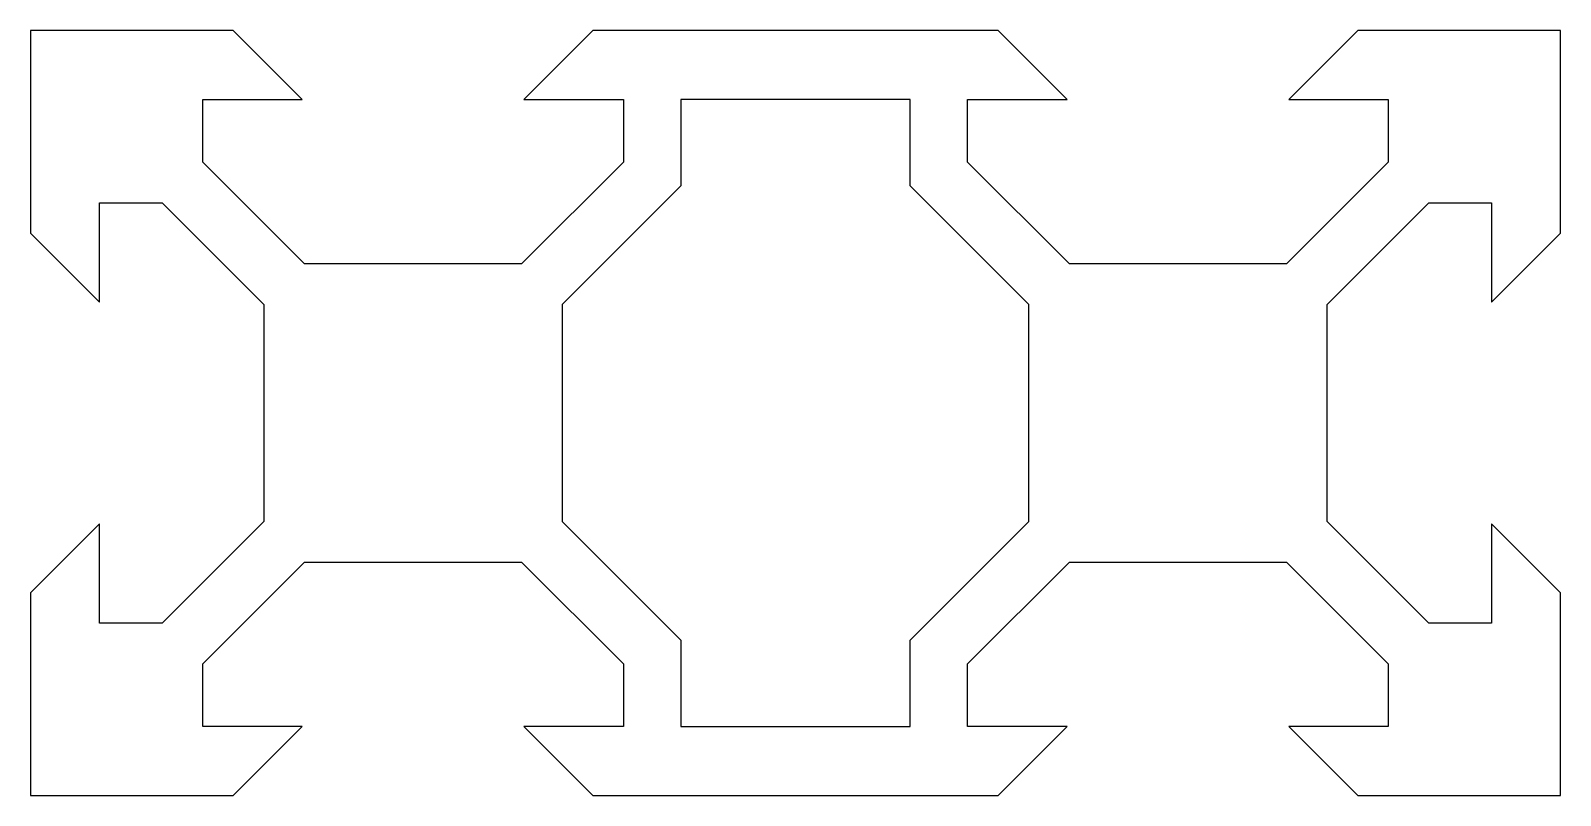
# Model space of a CAD drawing. Extents: x -20 to 20, y -10 to 10.
import ezdxf

# ---------------------------------------------------------------- set-up
doc = ezdxf.new("R2010")
doc.units = 0
doc.layers.add('SECTION2', color=7, linetype='CONTINUOUS')

msp = doc.modelspace()

# ---------------------------------------------------------------- linework, layer by layer
at = {"layer": 'SECTION2'}
msp.add_line((-6.1, -2.839), (-3.001, -5.939), dxfattribs=at)
for points in [[(-20, 10), (-20, 4.7), (-18.2, 2.9), (-18.2, 5.499), (-16.56, 5.499), (-13.9, 2.839), (-13.9, -2.839), (-16.56, -5.499), (-18.2, -5.499), (-18.2, -2.9), (-20, -4.7), (-20, -10), (-14.7, -10), (-12.9, -8.2), (-15.499, -8.2), (-15.499, -6.56), (-12.839, -3.9), (-7.161, -3.9), (-4.501, -6.56), (-4.501, -8.2), (-7.1, -8.2), (-5.3, -10), (5.3, -10), (7.1, -8.2), (4.501, -8.2), (4.501, -6.56), (7.161, -3.9), (12.839, -3.9), (15.499, -6.56), (15.499, -8.2), (12.9, -8.2), (14.7, -10), (20, -10), (20, -4.7), (18.2, -2.9), (18.2, -5.499), (16.56, -5.499), (13.9, -2.839), (13.9, 2.839), (16.56, 5.499), (18.2, 5.499), (18.2, 2.9), (20, 4.7), (20, 10), (14.7, 10), (12.9, 8.2), (15.499, 8.2), (15.499, 6.56), (12.839, 3.9), (7.161, 3.9), (4.501, 6.56), (4.501, 8.2), (7.1, 8.2), (5.3, 10), (-5.3, 10), (-7.1, 8.2), (-4.501, 8.2), (-4.501, 6.56), (-7.161, 3.9), (-12.839, 3.9), (-15.499, 6.56), (-15.499, 8.2), (-12.9, 8.2), (-14.7, 10)], [(-3.001, 8.2), (-3.001, 5.939), (-6.1, 2.839), (-6.1, -2.839), (-3.001, -5.939), (-3.001, -8.2), (3.001, -8.2), (3.001, -5.939), (6.1, -2.839), (6.1, 2.839), (3.001, 5.939), (3.001, 8.2)]]:
    msp.add_lwpolyline(points, close=True, dxfattribs=at)

doc.saveas('drawing.dxf')
